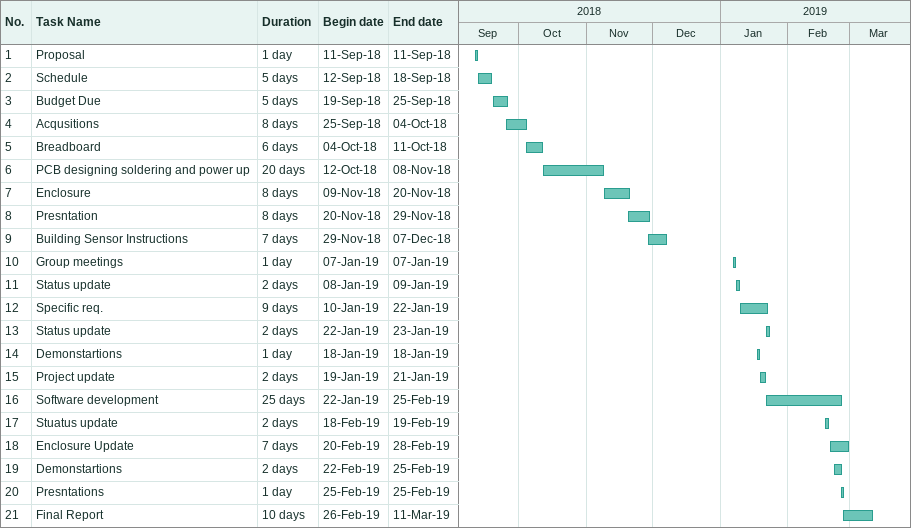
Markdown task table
| ID | Task | Duration | Start | Finish |
|---|---|---|---|---|
| 1 | Proposal | 1d | 2018-09-11 | 2018-09-11 |
| 2 | Schedule | 5d | 2018-09-12 | 2018-09-18 |
| 3 | Budget Due | 5d | 2018-09-19 | 2018-09-25 |
| 4 | Acqusitions | 8d | 2018-09-25 | 2018-10-04 |
| 5 | Breadboard | 6d | 2018-10-04 | 2018-10-11 |
| 6 | PCB designing soldering and power up | 20d | 2018-10-12 | 2018-11-08 |
| 7 | Enclosure | 8d | 2018-11-09 | 2018-11-20 |
| 8 | Presntation | 8d | 2018-11-20 | 2018-11-29 |
| 9 | Building Sensor Instructions | 7d | 2018-11-29 | 2018-12-07 |
| 10 | Group meetings | 1d | 2019-01-07 | 2019-01-07 |
| 11 | Status update | 2d | 2019-01-08 | 2019-01-09 |
| 12 | Specific req. | 9d | 2019-01-10 | 2019-01-22 |
| 13 | Status update | 2d | 2019-01-22 | 2019-01-23 |
| 14 | Demonstartions | 1d | 2019-01-18 | 2019-01-18 |
| 15 | Project update | 2d | 2019-01-19 | 2019-01-21 |
| 16 | Software development | 25d | 2019-01-22 | 2019-02-25 |
| 17 | Stuatus update | 2d | 2019-02-18 | 2019-02-19 |
| 18 | Enclosure Update | 7d | 2019-02-20 | 2019-02-28 |
| 19 | Demonstartions | 2d | 2019-02-22 | 2019-02-25 |
| 20 | Presntations | 1d | 2019-02-25 | 2019-02-25 |
| 21 | Final Report | 10d | 2019-02-26 | 2019-03-11 |
